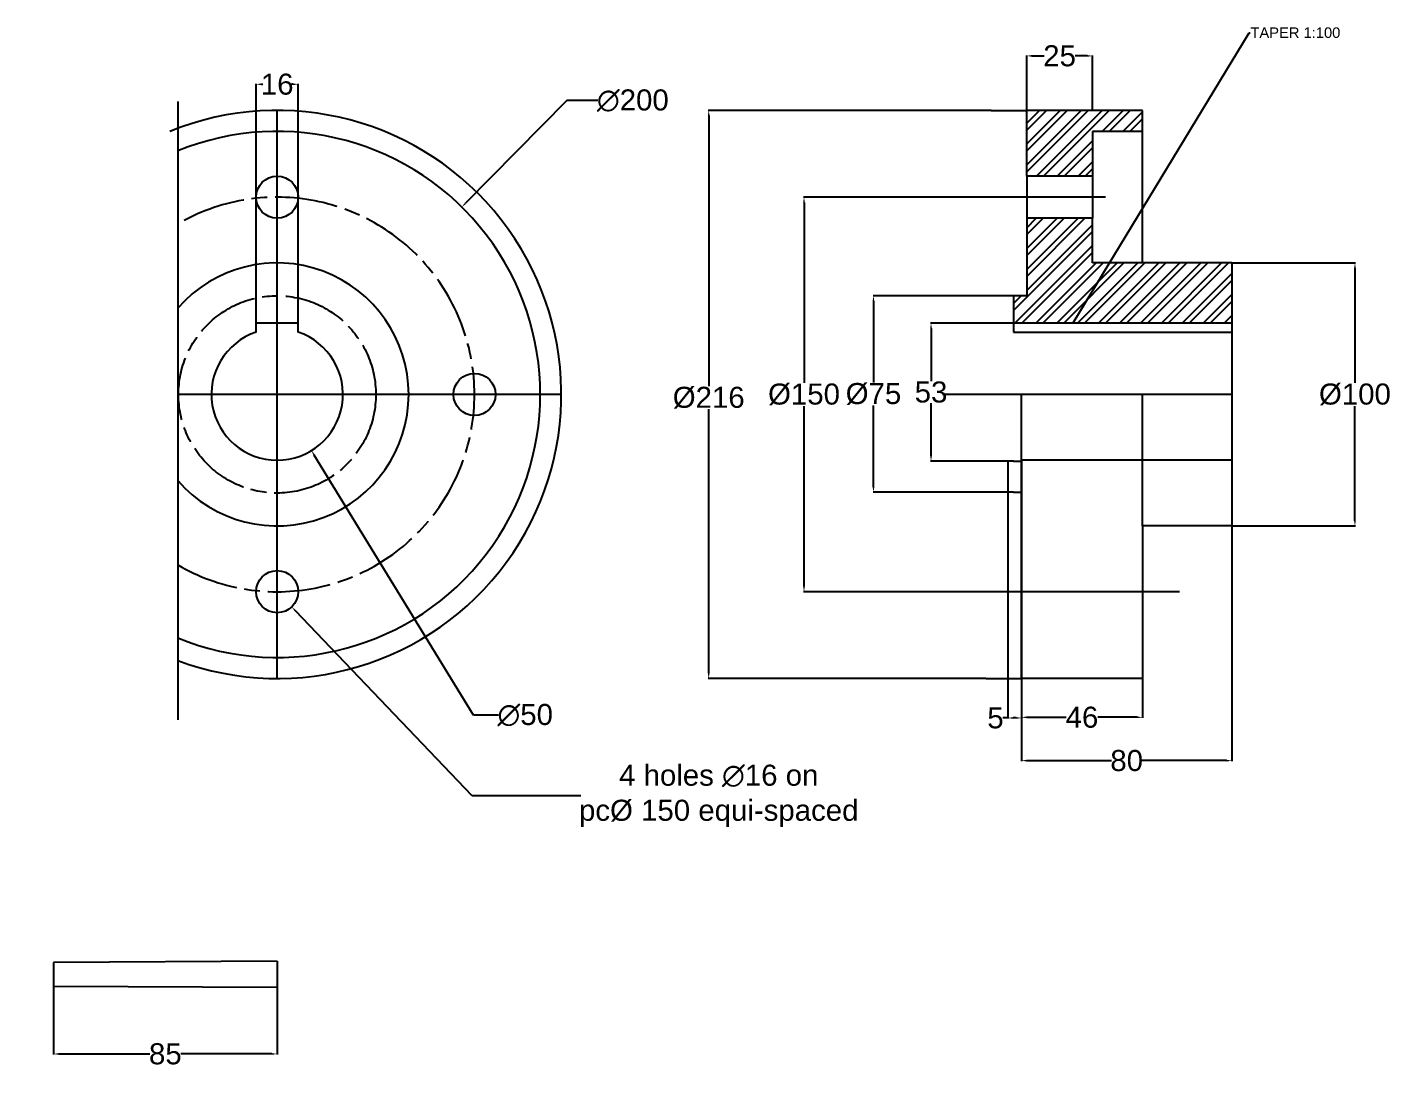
# Model space of a CAD drawing. Header units: millimetres. Extents: x -198 to 801, y -159 to 518.
# Drawn here: x 283 to 801, y -156 to 240 of the extents above; entities that cross this region are included whole.
import ezdxf
from ezdxf import colors
from ezdxf.entities.mleader import LeaderData, LeaderLine
from ezdxf.math import Vec2, Vec3

# ---------------------------------------------------------------- set-up
doc = ezdxf.new("R2010")
doc.units = ezdxf.units.MM
doc.header["$MEASUREMENT"] = 0
doc.linetypes.add('ACAD_ISO08W100', pattern=[36, 24, -3, 6, -3])
doc.styles.get("Standard").update_dxf_attribs({"font": 'arial.ttf'})
doc.dimstyles.get("Standard").update_dxf_attribs({"dimtxt": 8, "dimasz": 2, "dimexe": 0.18, "dimexo": 0.0625, "dimgap": 0.09, "dimtad": 0, "dimtih": 1, "dimtoh": 1, "dimdec": 0, "dimzin": 0, "dimdsep": 46, "dimtxsty": 'Standard', "dimcen": 0.09, "dimadec": 0, "dimazin": 0, "dimtfac": 1, "dimtdec": 0, "dimtofl": 0, "dimtmove": 0, "dimatfit": 3, "dimfxl": 1, "dimtolj": 1, "dimtzin": 0, "dimarcsym": 0})

# ---------------------------------------------------------------- blocks, each defined once
blk = doc.blocks.new('*D10')
at = {"color": 0, "lineweight": -2, "transparency": 16777216}
for p, q in [((103.27, 212.07), (115.15, 212.07)), ((115.15, 212.07), (153.61, 173.02)), ((225.1, 100.36), (225.28, 100.36)), ((225.19, 100.27), (225.19, 100.45))]:
    blk.add_line(p, q, dxfattribs=at)
at = {"color": 0, "transparency": 16777216}
blk.add_solid([(153.85, 173.26), (153.37, 172.79), (155.01, 171.6)], dxfattribs=at)
at = {"layer": 'Defpoints', "color": 0, "transparency": 16777216}
for p in [(155.01, 171.6), (295.36, 29.11)]:
    blk.add_point(p, dxfattribs=at)
at = {"color": 0, "transparency": 16777216, "insert": (90, 212.07), "char_height": 8, "attachment_point": 5}
blk.add_mtext('\\A1;∅200', dxfattribs=at)
blk = doc.blocks.new('*D29')
at = {"color": 0, "lineweight": -2, "transparency": 16777216}
for p, q in [((663.11, 208.42), (663.11, 229.25)), ((665.11, 229.07), (669.69, 229.07)), ((686.11, 229.07), (681.53, 229.07)), ((688.11, 208.42), (688.11, 229.25))]:
    blk.add_line(p, q, dxfattribs=at)
at = {"color": 0, "transparency": 16777216}
for points in [[(665.11, 229.41), (665.11, 228.74), (663.11, 229.07)], [(686.11, 229.41), (686.11, 228.74), (688.11, 229.07)]]:
    blk.add_solid(points, dxfattribs=at)
at = {"layer": 'Defpoints', "color": 0, "transparency": 16777216}
for p in [(663.11, 229.07), (663.11, 208.36), (688.11, 208.36)]:
    blk.add_point(p, dxfattribs=at)
at = {"color": 0, "transparency": 16777216, "insert": (675.61, 229.07), "char_height": 8, "attachment_point": 5}
blk.add_mtext('\\A1;25', dxfattribs=at)
blk = doc.blocks.new('*D30')
at = {"color": 0, "lineweight": -2, "transparency": 16777216}
for p, q in [((658.05, 127.44), (626.57, 127.44)), ((626.75, 125.44), (626.75, 105.4)), ((626.75, 77.01), (626.75, 97.05)), ((658.05, 75.01), (626.57, 75.01))]:
    blk.add_line(p, q, dxfattribs=at)
at = {"color": 0, "transparency": 16777216}
for points in [[(626.42, 125.44), (627.09, 125.44), (626.75, 127.44)], [(626.42, 77.01), (627.09, 77.01), (626.75, 75.01)]]:
    blk.add_solid(points, dxfattribs=at)
at = {"layer": 'Defpoints', "color": 0, "transparency": 16777216}
for p in [(658.11, 127.44), (626.75, 75.01), (658.11, 75.01)]:
    blk.add_point(p, dxfattribs=at)
at = {"color": 0, "transparency": 16777216, "insert": (626.75, 101.23), "char_height": 8, "attachment_point": 5}
blk.add_mtext('\\A1;53', dxfattribs=at)
blk = doc.blocks.new('*D31')
at = {"color": 0, "lineweight": -2, "transparency": 16777216}
for p, q in [((661.11, 50.29), (661.11, -39.05)), ((741.11, 50.29), (741.11, -39.05)), ((663.11, -38.87), (695.3, -38.87)), ((739.11, -38.87), (706.92, -38.87))]:
    blk.add_line(p, q, dxfattribs=at)
at = {"color": 0, "transparency": 16777216}
for points in [[(663.11, -38.54), (663.11, -39.21), (661.11, -38.87)], [(739.11, -38.54), (739.11, -39.21), (741.11, -38.87)]]:
    blk.add_solid(points, dxfattribs=at)
at = {"layer": 'Defpoints', "color": 0, "transparency": 16777216}
for p in [(661.11, 50.36), (741.11, 50.36), (661.11, -38.87)]:
    blk.add_point(p, dxfattribs=at)
at = {"color": 0, "transparency": 16777216, "insert": (701.11, -38.87), "char_height": 8, "attachment_point": 5}
blk.add_mtext('\\A1;80', dxfattribs=at)
blk = doc.blocks.new('*D32')
at = {"color": 0, "lineweight": -2, "transparency": 16777216}
for p, q in [((661.11, -7.71), (661.11, -22.58)), ((707.11, -7.71), (707.11, -22.58)), ((663.11, -22.4), (678.13, -22.4)), ((705.11, -22.4), (690.09, -22.4))]:
    blk.add_line(p, q, dxfattribs=at)
at = {"color": 0, "transparency": 16777216}
for points in [[(663.11, -22.06), (663.11, -22.73), (661.11, -22.4)], [(705.11, -22.06), (705.11, -22.73), (707.11, -22.4)]]:
    blk.add_solid(points, dxfattribs=at)
at = {"layer": 'Defpoints', "color": 0, "transparency": 16777216}
for p in [(661.11, -7.64), (707.11, -7.64), (661.11, -22.4)]:
    blk.add_point(p, dxfattribs=at)
at = {"color": 0, "transparency": 16777216, "insert": (684.11, -22.4), "char_height": 8, "attachment_point": 5}
blk.add_mtext('\\A1;46', dxfattribs=at)
blk = doc.blocks.new('*D33')
at = {"color": 0, "lineweight": -2, "transparency": 16777216}
for p, q in [((655.98, 74.95), (655.98, -22.83)), ((661.11, 75.29), (661.11, -22.83)), ((655.98, -22.65), (653.98, -22.65)), ((659.11, -22.65), (657.98, -22.65))]:
    blk.add_line(p, q, dxfattribs=at)
at = {"color": 0, "transparency": 16777216}
for points in [[(657.98, -22.31), (657.98, -22.98), (655.98, -22.65)], [(659.11, -22.31), (659.11, -22.98), (661.11, -22.65)]]:
    blk.add_solid(points, dxfattribs=at)
at = {"layer": 'Defpoints', "color": 0, "transparency": 16777216}
for p in [(655.98, 75.01), (661.11, 75.36), (655.98, -22.65)]:
    blk.add_point(p, dxfattribs=at)
at = {"color": 0, "transparency": 16777216, "insert": (651.24, -22.65), "char_height": 8, "attachment_point": 5}
blk.add_mtext('\\A1;5', dxfattribs=at)
blk = doc.blocks.new('*D34')
at = {"color": 0, "lineweight": -2, "transparency": 16777216}
for p, q in [((658.05, 137.86), (604.7, 137.86)), ((604.88, 135.86), (604.88, 104.95)), ((604.88, 65.24), (604.88, 96.15)), ((658.05, 63.24), (604.7, 63.24))]:
    blk.add_line(p, q, dxfattribs=at)
at = {"color": 0, "transparency": 16777216}
for points in [[(604.54, 135.86), (605.21, 135.86), (604.88, 137.86)], [(604.54, 65.24), (605.21, 65.24), (604.88, 63.24)]]:
    blk.add_solid(points, dxfattribs=at)
at = {"layer": 'Defpoints', "color": 0, "transparency": 16777216}
for p in [(658.11, 137.86), (604.88, 63.24), (658.11, 63.24)]:
    blk.add_point(p, dxfattribs=at)
at = {"color": 0, "transparency": 16777216, "insert": (604.88, 100.55), "char_height": 8, "attachment_point": 5}
blk.add_mtext('\\A1;%%C75', dxfattribs=at)
blk = doc.blocks.new('*D35')
at = {"color": 0, "lineweight": -2, "transparency": 16777216}
for p, q in [((649.59, 175.36), (578.29, 175.36)), ((578.47, 173.36), (578.47, 104.75)), ((578.47, 27.36), (578.47, 95.96)), ((649.59, 25.36), (578.29, 25.36))]:
    blk.add_line(p, q, dxfattribs=at)
at = {"color": 0, "transparency": 16777216}
for points in [[(578.13, 173.36), (578.8, 173.36), (578.47, 175.36)], [(578.13, 27.36), (578.8, 27.36), (578.47, 25.36)]]:
    blk.add_solid(points, dxfattribs=at)
at = {"layer": 'Defpoints', "color": 0, "transparency": 16777216}
for p in [(649.66, 175.36), (578.47, 25.36), (649.66, 25.36)]:
    blk.add_point(p, dxfattribs=at)
at = {"color": 0, "transparency": 16777216, "insert": (578.47, 100.36), "char_height": 8, "attachment_point": 5}
blk.add_mtext('\\A1;%%C150', dxfattribs=at)
blk = doc.blocks.new('*D28')
at = {"color": 0, "lineweight": -2, "transparency": 16777216}
for p, q in [((649.59, 208.36), (542.07, 208.36)), ((542.25, 206.36), (542.25, 103.52)), ((542.25, -5.64), (542.25, 94.72)), ((647.59, -7.64), (542.07, -7.64))]:
    blk.add_line(p, q, dxfattribs=at)
at = {"color": 0, "transparency": 16777216}
for points in [[(541.91, 206.36), (542.58, 206.36), (542.25, 208.36)], [(541.91, -5.64), (542.58, -5.64), (542.25, -7.64)]]:
    blk.add_solid(points, dxfattribs=at)
at = {"layer": 'Defpoints', "color": 0, "transparency": 16777216}
for p in [(649.66, 208.36), (542.25, -7.64), (647.66, -7.64)]:
    blk.add_point(p, dxfattribs=at)
at = {"color": 0, "transparency": 16777216, "insert": (542.25, 99.12), "char_height": 8, "attachment_point": 5}
blk.add_mtext('\\A1;%%C216', dxfattribs=at)
blk = doc.blocks.new('*D36')
at = {"color": 0, "lineweight": -2, "transparency": 16777216}
for p, q in [((378.14, 100.36), (378.32, 100.36)), ((378.23, 100.27), (378.23, 100.45)), ((452.8, -21.58), (392.31, 77.32)), ((462.35, -21.58), (452.8, -21.58))]:
    blk.add_line(p, q, dxfattribs=at)
at = {"color": 0, "transparency": 16777216}
blk.add_solid([(392.6, 77.5), (392.03, 77.15), (391.27, 79.03)], dxfattribs=at)
at = {"layer": 'Defpoints', "color": 0, "transparency": 16777216}
for p in [(365.18, 121.68), (391.27, 79.03)]:
    blk.add_point(p, dxfattribs=at)
at = {"color": 0, "transparency": 16777216, "insert": (472.51, -21.58), "char_height": 8, "attachment_point": 5}
blk.add_mtext('\\A1;∅50', dxfattribs=at)
blk = doc.blocks.new('*D27')
at = {"color": 0, "lineweight": -2, "transparency": 16777216}
for p, q in [((488.27, 212.07), (449.81, 173.02)), ((500.15, 212.07), (488.27, 212.07)), ((378.14, 100.36), (378.32, 100.36)), ((378.23, 100.27), (378.23, 100.45))]:
    blk.add_line(p, q, dxfattribs=at)
at = {"color": 0, "transparency": 16777216}
blk.add_solid([(449.57, 173.26), (450.04, 172.79), (448.4, 171.6)], dxfattribs=at)
at = {"layer": 'Defpoints', "color": 0, "transparency": 16777216}
for p in [(448.4, 171.6), (308.06, 29.11)]:
    blk.add_point(p, dxfattribs=at)
at = {"color": 0, "transparency": 16777216, "insert": (513.41, 212.07), "char_height": 8, "attachment_point": 5}
blk.add_mtext('\\A1;∅200', dxfattribs=at)
blk = doc.blocks.new('*D37')
at = {"color": 0, "lineweight": -2, "transparency": 16777216}
for p, q in [((378.14, 25.36), (378.32, 25.36)), ((378.23, 25.27), (378.23, 25.45)), ((452.36, -52.27), (385.14, 18.12)), ((493.63, -52.27), (452.36, -52.27))]:
    blk.add_line(p, q, dxfattribs=at)
at = {"color": 0, "transparency": 16777216}
blk.add_solid([(385.38, 18.35), (384.9, 17.89), (383.76, 19.57)], dxfattribs=at)
at = {"layer": 'Defpoints', "color": 0, "transparency": 16777216}
for p in [(372.71, 31.14), (383.76, 19.57)]:
    blk.add_point(p, dxfattribs=at)
at = {"color": 0, "transparency": 16777216, "insert": (546.06, -52.27), "char_height": 8, "attachment_point": 5}
blk.add_mtext('\\A1;4 holes ∅16 on\\Ppc%%C 150 equi-spaced', dxfattribs=at)
blk = doc.blocks.new('*D38')
at = {"color": 0, "lineweight": -2, "transparency": 16777216}
for p, q in [((370.23, 127.51), (370.23, 218.46)), ((372.23, 218.28), (372.79, 218.28)), ((384.22, 218.28), (383.67, 218.28)), ((386.22, 127.51), (386.22, 218.46))]:
    blk.add_line(p, q, dxfattribs=at)
at = {"color": 0, "transparency": 16777216}
for points in [[(372.23, 218.62), (372.23, 217.95), (370.23, 218.28)], [(384.22, 218.62), (384.22, 217.95), (386.22, 218.28)]]:
    blk.add_solid(points, dxfattribs=at)
at = {"layer": 'Defpoints', "color": 0, "transparency": 16777216}
for p in [(370.23, 218.28), (370.23, 127.44), (386.22, 127.44)]:
    blk.add_point(p, dxfattribs=at)
at = {"color": 0, "transparency": 16777216, "insert": (378.23, 218.28), "char_height": 8, "attachment_point": 5}
blk.add_mtext('\\A1;16', dxfattribs=at)
blk = doc.blocks.new('*D39')
at = {"color": 0, "lineweight": -2, "transparency": 16777216}
for p, q in [((741.17, 150.36), (788.04, 150.36)), ((787.86, 148.36), (787.86, 104.75)), ((787.86, 52.36), (787.86, 95.96)), ((741.17, 50.36), (788.04, 50.36))]:
    blk.add_line(p, q, dxfattribs=at)
at = {"color": 0, "transparency": 16777216}
for points in [[(787.53, 148.36), (788.2, 148.36), (787.86, 150.36)], [(787.53, 52.36), (788.2, 52.36), (787.86, 50.36)]]:
    blk.add_solid(points, dxfattribs=at)
at = {"layer": 'Defpoints', "color": 0, "transparency": 16777216}
for p in [(741.11, 150.36), (741.11, 50.36), (787.86, 50.36)]:
    blk.add_point(p, dxfattribs=at)
at = {"color": 0, "transparency": 16777216, "insert": (787.86, 100.36), "char_height": 8, "attachment_point": 5}
blk.add_mtext('\\A1;%%C100', dxfattribs=at)
blk = doc.blocks.new('*D54')
at = {"color": 0, "lineweight": -2, "transparency": 16777216}
for p, q in [((293.23, -124.79), (293.23, -150.56)), ((378.23, -124.79), (378.23, -150.56)), ((295.23, -150.38), (329.88, -150.38)), ((376.23, -150.38), (341.59, -150.38))]:
    blk.add_line(p, q, dxfattribs=at)
at = {"color": 0, "transparency": 16777216}
for points in [[(295.23, -150.05), (295.23, -150.72), (293.23, -150.38)], [(376.23, -150.05), (376.23, -150.72), (378.23, -150.38)]]:
    blk.add_solid(points, dxfattribs=at)
at = {"layer": 'Defpoints', "color": 0, "transparency": 16777216}
for p in [(293.23, -124.73), (378.23, -124.73), (378.23, -150.38)]:
    blk.add_point(p, dxfattribs=at)
at = {"color": 0, "transparency": 16777216, "insert": (335.73, -150.38), "char_height": 8, "attachment_point": 5}
blk.add_mtext('\\A1;85', dxfattribs=at)

msp = doc.modelspace()

# ---------------------------------------------------------------- hatches: boundary and pattern name
h = msp.add_hatch()
h.set_pattern_fill('ANSI32', color=256, scale=15)
h.set_pattern_definition([(45, (459.57, 0.0004), (-3.97748, 3.97748), []), (45, (462.2217, 0.0004), (-3.97748, 3.97748), [])])
h.paths.add_polyline_path([(663.11, 208.36), (688.11, 208.36), (707.11, 208.36), (707.11, 200.36), (688.11, 200.36), (688.11, 183.36), (663.11, 183.36)])
h.paths.add_polyline_path([(663.11, 167.36), (688.11, 167.36), (688.11, 150.36), (707.11, 150.36), (741.11, 150.36), (741.11, 127.44), (658.11, 127.44), (658.11, 137.86), (663.11, 137.86)])

# ---------------------------------------------------------------- linework, layer by layer
for p, q in [((340.45, 211.71), (340.45, -23.3)), ((378.23, -7.64), (378.23, 208.36)), ((649.66, 208.36), (663.11, 208.36)), ((663.11, 183.36), (663.11, 208.36)), ((688.11, 208.36), (663.11, 208.36)), ((707.11, 208.36), (688.11, 208.36)), ((707.11, 150.36), (707.11, 208.36)), ((688.11, 200.36), (688.11, 183.36)), ((707.11, 200.36), (688.11, 200.36)), ((688.11, 183.36), (663.11, 183.36)), ((663.11, 183.36), (663.11, 167.36)), ((688.11, 183.36), (688.11, 167.36)), ((693.12, 175.36), (582.24, 175.36)), ((688.11, 167.36), (663.11, 167.36)), ((663.11, 167.36), (663.11, 137.86)), ((688.11, 150.36), (688.11, 167.36)), ((707.11, 150.36), (688.11, 150.36)), ((741.11, 150.36), (707.11, 150.36)), ((741.11, 150.36), (741.11, 50.36)), ((663.11, 137.86), (658.11, 137.86)), ((658.11, 137.86), (658.11, 127.44)), ((370.23, 124.04), (370.23, 127.44)), ((386.22, 127.44), (370.23, 127.44)), ((386.22, 124.04), (386.22, 127.44)), ((741.11, 127.44), (658.11, 127.44)), ((658.11, 127.44), (658.11, 124.04)), ((658.11, 124.04), (741.11, 124.04)), ((486.23, 100.36), (340.45, 100.36)), ((741.11, 100.36), (631.13, 100.36)), ((661.11, -7.64), (661.11, 100.36)), ((707.11, 50.36), (707.11, 100.36)), ((658.11, 75.01), (661.11, 75.01)), ((741.11, 75.36), (661.11, 75.36)), ((658.11, 63.24), (661.11, 63.24)), ((741.11, 50.36), (707.11, 50.36)), ((707.11, 50.36), (707.11, -7.64)), ((721.14, 25.36), (588.8, 25.36)), ((647.66, -7.64), (661.11, -7.64)), ((707.11, -7.64), (661.11, -7.64)), ((378.23, -115.16), (293.23, -115.58)), ((293.23, -115.58), (293.23, -124.73)), ((378.23, -115.16), (378.23, -125.16)), ((378.23, -125.16), (293.23, -124.73))]:
    msp.add_line(p, q)
for centre in [(378.23, 175.36), (453.23, 100.36), (378.23, 25.36)]:
    msp.add_circle(centre, 8)
at = {"linetype": 'ACAD_ISO08W100'}
msp.add_circle((378.23, 100.36), 37.5, dxfattribs=at)
for centre, radius, start, end in [((378.23, 100.36), 108, 249.526, 112.191), ((378.23, 100.36), 100, 247.8047, 112.1953), ((378.23, 100.36), 50, 220.9283, 139.0717), ((378.23, 100.36), 25, 108.6484, 71.3516), ((232.83, 100.36), 108, 0, 0.0002)]:
    msp.add_arc(centre, radius, start, end)
msp.add_arc((378.23, 100.36), 75, 239.7558, 120.2442, dxfattribs=at)

# ---------------------------------------------------------------- dimensions: what is measured, and where the dimension line sits
for base, p1, p2, picture, middle in [((663.11, 229.07), (688.11, 208.36), (663.11, 208.36), '*D29', (675.61, 229.07)), ((370.23, 218.28), (386.22, 127.44), (370.23, 127.44), '*D38', (378.23, 218.28)), ((655.98, -22.65), (661.11, 75.36), (655.98, 75.01), '*D33', (651.24, -22.65)), ((661.11, -38.87), (741.11, 50.36), (661.11, 50.36), '*D31', (701.11, -38.87)), ((661.11, -22.4), (707.11, -7.64), (661.11, -7.64), '*D32', (684.11, -22.4))]:
    dim = msp.add_linear_dim(base=base, p1=p1, p2=p2, angle=180, dimstyle='Standard')
    dim.commit()
    dim.dimension.update_dxf_attribs({"geometry": picture, "text_midpoint": middle})
for p1, p2, picture, middle in [((295.36, 29.11), (155.01, 171.6), '*D10', (90, 212.07)), ((308.06, 29.11), (448.4, 171.6), '*D27', (513.41, 212.07)), ((365.18, 121.68), (391.27, 79.03), '*D36', (472.51, -21.58))]:
    dim = msp.add_diameter_dim_2p(p1=p1, p2=p2, dimstyle='Standard')
    dim.commit()
    dim.dimension.update_dxf_attribs({"geometry": picture, "text_midpoint": middle, "dimtype": 163})
for base, p1, p2, picture, middle in [((542.25, -7.64), (649.66, 208.36), (647.66, -7.64), '*D28', (542.25, 99.12)), ((578.47, 25.36), (649.66, 175.36), (649.66, 25.36), '*D35', (578.47, 100.36)), ((787.86, 50.36), (741.11, 150.36), (741.11, 50.36), '*D39', (787.86, 100.36))]:
    dim = msp.add_linear_dim(base=base, p1=p1, p2=p2, angle=90, text='%%C<>', dimstyle='Standard')
    dim.commit()
    dim.dimension.update_dxf_attribs({"geometry": picture, "text_midpoint": middle, "dimtype": 160})
for base, p1, p2, text, picture, middle in [((604.88, 63.24), (658.11, 137.86), (658.11, 63.24), '%%C<>', '*D34', (604.88, 100.55)), ((626.75, 75.01), (658.11, 127.44), (658.11, 75.01), '53', '*D30', (626.75, 101.23))]:
    dim = msp.add_linear_dim(base=base, p1=p1, p2=p2, angle=90, text=text, dimstyle='Standard')
    dim.commit()
    dim.dimension.update_dxf_attribs({"geometry": picture, "text_midpoint": middle})
dim = msp.add_diameter_dim_2p(p1=(372.71, 31.14), p2=(383.76, 19.57), text='4 holes <> on\\Ppc%%C 150 equi-spaced', dimstyle='Standard')
dim.commit()
dim.dimension.update_dxf_attribs({"geometry": '*D37', "text_midpoint": (546.06, -52.27), "dimtype": 163})
dim = msp.add_linear_dim(base=(378.23, -150.38), p1=(293.23, -124.73), p2=(378.23, -124.73), dimstyle='Standard')
dim.commit()
dim.dimension.update_dxf_attribs({"geometry": '*D54', "text_midpoint": (335.73, -150.38)})

# ---------------------------------------------------------------- leaders
ml = msp.add_multileader_mtext('Standard')
ml.set_content('TAPER 1:100', color=256)
ml.set_leader_properties()
ml.build(insert=Vec2(0, 0))
ml.multileader.update_dxf_attribs({"dogleg_length": 0.36, "arrow_head_size": 0.18})
ctx = ml.context
ctx.base_point, ctx.arrow_head_size, ctx.landing_gap_size, ctx.plane_origin = Vec3(748.06, 237.87), 0.18, 0.09, Vec3(680.65, 127.44)
notes = []
notes.append((ctx, [(0, (1, 1, 0), (747.7, 237.87), (1, 0), 0.36, [(0, [(680.65, 127.44)], 0, [])])]))
ctx.mtext.insert, ctx.mtext.flow_direction = Vec3(748.15, 239.91), 5
for ctx, leaders in notes:
    for number, flags, end, landing, length, lines in leaders:
        leader = LeaderData()
        leader.index, (leader.has_last_leader_line, leader.has_dogleg_vector, leader.attachment_direction) = number, flags
        leader.last_leader_point, leader.dogleg_vector, leader.dogleg_length = Vec3(end), Vec3(landing), length
        for number, points, colour, breaks in lines:
            line = LeaderLine()
            line.index, line.vertices, line.color, line.breaks = number, Vec3.list(points), colors.encode_raw_color(colour), breaks
            leader.lines.append(line)
        ctx.leaders.append(leader)

doc.saveas('drawing.dxf')
